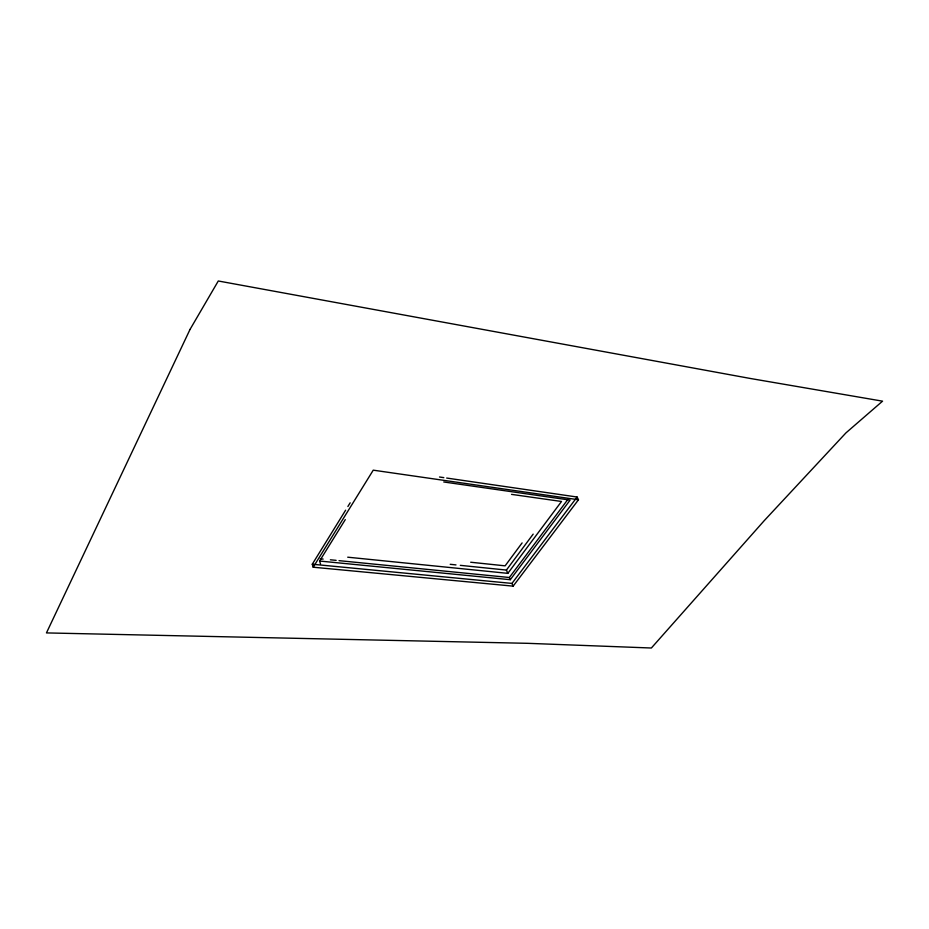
<?xml version="1.0" encoding="UTF-8"?>
<svg xmlns="http://www.w3.org/2000/svg" width="929" height="929" viewBox="0 0 929 929"><rect width="100%" height="100%" fill="white"/><g stroke="black" fill="none" stroke-linecap="round" stroke-linejoin="round"><path stroke-width="1.39" d="M446.686 478.052L577.118 497.027L578.477 499.767L513.133 586.141L313.201 567.213L312.272 564.228L345.623 510.184M347.887 506.502L350.163 502.821M313.201 567.213L373.249 470.167L578.477 499.767M320.528 564.008L319.588 561.035L345.286 519.613M522.11 542.919L505.121 565.842L470.678 562.231M460.319 565.343L506.41 570.069L533.165 534.129M347.713 557.191L507.826 573.356L561.511 501.474L511.531 494.367M339.039 560.651L509.347 577.501L568.176 499.047M319.588 561.035L510.288 579.696L570.116 500.092L443.725 481.965M312.272 564.228L511.96 583.412L577.118 497.027M320.273 558.793L323.153 559.084M330.376 559.792L336.147 560.361M450.228 564.309L455.988 564.902M439.51 477.007L443.818 477.634M506.41 570.069L507.826 573.356M509.347 577.501L510.288 579.696M511.96 583.412L513.133 586.141M190.015 329.447L46.45 632.916L527.637 643.321L651.368 648.012L764.207 520.681L845.924 432.914L882.55 401.165L750.191 378.451L218.292 280.988L190.015 329.447"/></g></svg>
